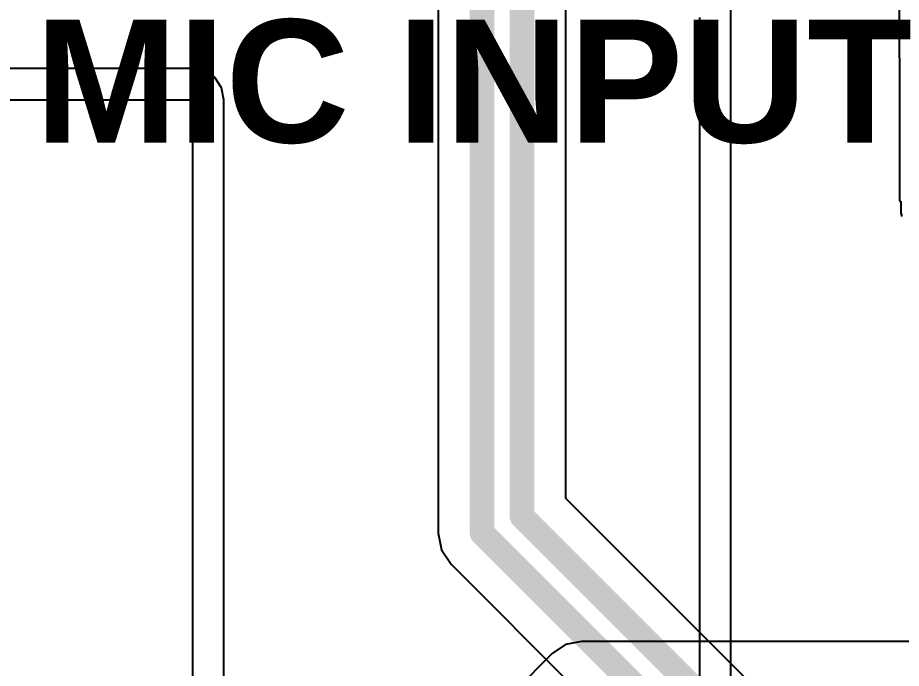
# Model space of a CAD drawing. Header units: inches. Extents: x 0 to 5271, y 0 to 5417.
# Drawn here: x 30.78 to 38.09, y 97.74 to 103.12 of the extents above; entities that cross this region are included whole.
import ezdxf

# ---------------------------------------------------------------- set-up
doc = ezdxf.new("R2010")
doc.units = ezdxf.units.IN
for name, color, linetype in [('Bottom Layer', 5, 'Continuous'), ('L4_PWR', 90, 'Continuous'), ('Top Layer', 1, 'Continuous'), ('Top Overlay', 2, 'Continuous')]:
    doc.layers.add(name, color=color, linetype=linetype)
doc.styles.add('Arial_Bold', font='', dxfattribs={"height": 0.2})
doc.styles.get('Arial_Bold').set_extended_font_data('Arial', bold=True)

msp = doc.modelspace()

# ---------------------------------------------------------------- linework, layer by layer
at = {"layer": 'Bottom Layer'}
for p, q in [((34.2576, 103.7079), (34.2576, 98.8568)), ((35.313, 99.1438), (35.313, 103.7079)), ((38.0683, 103.5991), (38.0683, 102.7931)), ((38.0683, 102.7931), (38.0719, 102.7752)), ((38.0719, 102.7752), (38.0719, 101.5993)), ((38.0719, 101.5993), (38.0833, 101.5993)), ((38.0833, 101.5993), (38.0833, 101.5031)), ((38.0833, 101.5031), (38.0894, 101.4728)), ((38.0773, 96.3794), (35.313, 99.1438)), ((34.2576, 98.8568), (34.2576, 98.8568)), ((34.2576, 98.8568), (34.2852, 98.7181)), ((34.2852, 98.7181), (34.3638, 98.6004)), ((34.3638, 98.6004), (42.6027, 90.3616))]:
    msp.add_line(p, q, dxfattribs=at)
for points in [[(34.6202, 98.8568, 0.2032, 0.2032, 0), (34.6202, 103.8581, 0.2032, 0.2032, 0)], [(34.9504, 98.9936, 0.2032, 0.2032, 0), (34.9504, 103.8581, 0.2032, 0.2032, 0)], [(34.9504, 98.9936, 0.2032, 0.2032, 0), (43.3012, 90.6428, 0.2032, 0.2032, 0)], [(34.6202, 98.8568, 0.2032, 0.2032, 0), (42.9653, 90.5117, 0.2032, 0.2032, 0)]]:
    msp.add_lwpolyline(points, format="xyseb", dxfattribs=at)
for points in [[(34.8996, 98.9936, 0.1016, 0.1016, 1), (35.0012, 98.9936, 0.1016, 0.1016, 1)], [(34.8996, 98.9936, 0.1016, 0.1016, 1), (35.0012, 98.9936, 0.1016, 0.1016, 1)], [(34.5694, 98.8568, 0.1016, 0.1016, 1), (34.671, 98.8568, 0.1016, 0.1016, 1)], [(34.5694, 98.8568, 0.1016, 0.1016, 1), (34.671, 98.8568, 0.1016, 0.1016, 1)]]:
    msp.add_lwpolyline(points, format="xyseb", close=True, dxfattribs=at)
at = {"layer": 'L4_PWR'}
for p, q in [((36.6776, 94.9105), (36.6776, 103.1985)), ((36.4186, 103.1179), (36.4186, 96.727)), ((32.2265, 102.6972), (21.3687, 102.6972)), ((32.3256, 102.6775), (32.2265, 102.6972)), ((32.4096, 102.6213), (32.3256, 102.6775)), ((32.4658, 102.5373), (32.4096, 102.6213)), ((32.4855, 102.4382), (32.4658, 102.5373)), ((0.3048, 102.4382), (32.2265, 102.4382)), ((32.2265, 102.4382), (32.2265, 95.1707)), ((32.4855, 95.1707), (32.4855, 102.4382))]:
    msp.add_line(p, q, dxfattribs=at)
at = {"layer": 'Top Layer'}
for p, q in [((35.3106, 97.9353), (35.2, 97.8614)), ((35.4411, 97.9612), (35.3106, 97.9353)), ((38.9174, 97.9612), (35.4411, 97.9612)), ((35.4411, 97.9612), (35.4411, 97.9612)), ((35.2, 97.8614), (34.6247, 97.2861)), ((35.2, 97.8614), (35.2, 97.8614))]:
    msp.add_line(p, q, dxfattribs=at)

# ---------------------------------------------------------------- texts
at = {"layer": 'Top Overlay', "style": 'Arial_Bold'}
msp.add_text('MIC INPUT', height=1.016, rotation=360, dxfattribs=at).set_placement((30.9218, 102.0852))

doc.saveas('drawing.dxf')
